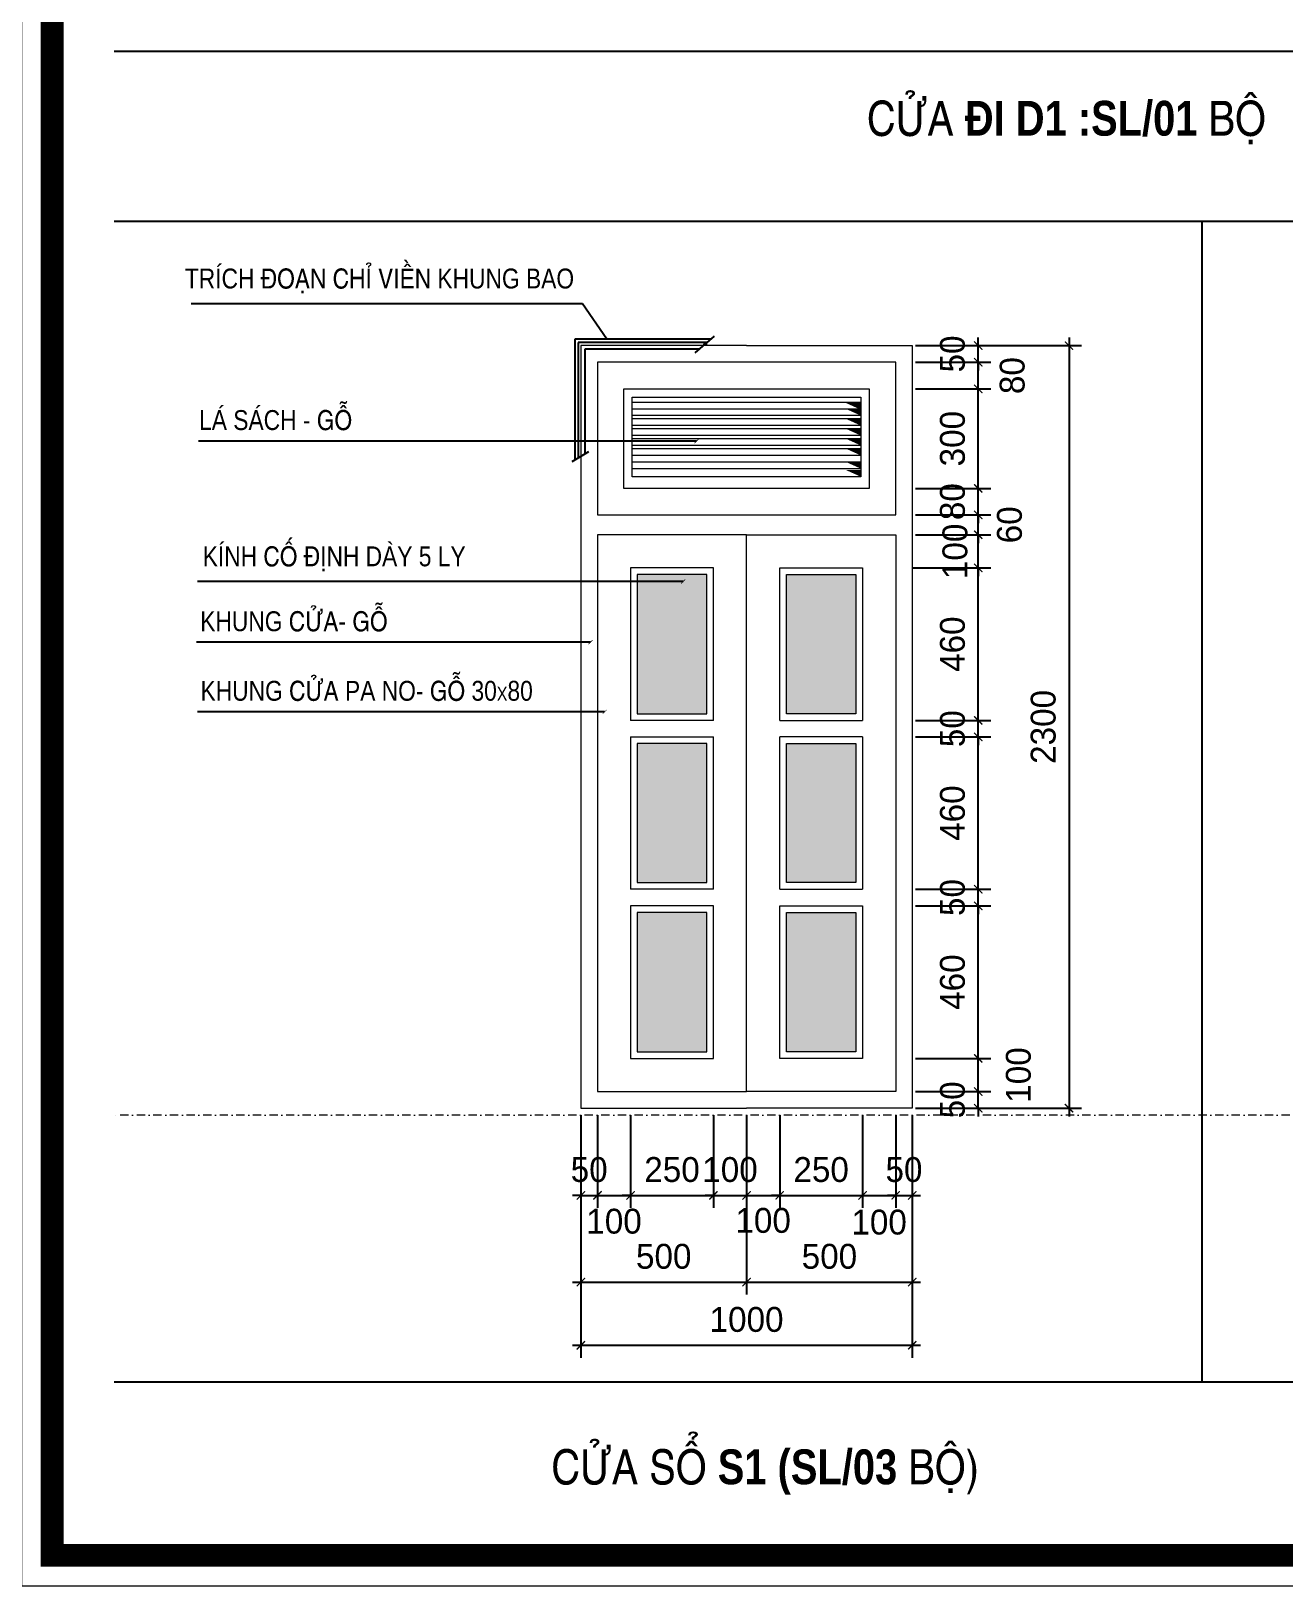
# Model space of a CAD drawing. Header units: millimetres. Extents: x 615730 to 2792744, y 139412 to 597571.
# Drawn here: x 825039 to 832598, y 284936 to 294317 of the extents above; entities that cross this region are included whole.
import ezdxf

# ---------------------------------------------------------------- set-up
doc = ezdxf.new("R2010")
doc.units = ezdxf.units.MM
doc.header["$MEASUREMENT"] = 0
doc.header["$PDMODE"] = 34
doc.linetypes.add('DASHDOT', pattern=[1, 0.5, -0.25, 0, -0.25])
doc.layers.get('0').update_dxf_attribs({"lineweight": 5})
for name, color, linetype in [('H', 252, 'Continuous'), ('NC', 7, 'Continuous'), ('noi that', 29, 'Continuous'), ('VL', 155, 'Continuous')]:
    doc.layers.add(name, color=color, linetype=linetype)
for name, color, linetype, lineweight in [('HATCH', 42, 'Continuous', 5), ('TEXTNUOC', 8, 'Continuous', 50), ('thay', 7, 'Continuous', 15), ('TIM TRUC', 149, 'DASHDOT', 9)]:
    doc.layers.add(name, color=color, linetype=linetype, lineweight=lineweight)
doc.styles.add('KC2', font='', dxfattribs={"height": 120})
doc.styles.add('RO', font='ROMANS.SHX', dxfattribs={"height": 120})
doc.styles.get("Standard").update_dxf_attribs({"font": ''})
doc.styles.add('VNI-AVO', font='vni-roms.shx')
doc.styles.get('KC2').set_extended_font_data('VNI-Helve-Condense')
doc.styles.get('Standard').set_extended_font_data('VNI-Avo')
doc.dimstyles.new('50 CS', dxfattribs={"dimtxt": 150, "dimasz": 50, "dimexe": 75, "dimexo": 0, "dimgap": 80, "dimtad": 1, "dimdec": 0, "dimlfac": 0.5, "dimzin": 12, "dimtxsty": 'VNI-AVO', "dimblk": 'ARCHTICK', "dimcen": 0, "dimdle": 50, "dimclrd": 252, "dimclre": 252, "dimclrt": 2, "dimadec": 0, "dimazin": 0, "dimtfac": 1, "dimtdec": 0, "dimtix": 1, "dimtmove": 2, "dimatfit": 0, "dimldrblk": 'OPEN90', "dimfxl": 1, "dimlwd": -1, "dimlwe": -1, "dimarcsym": 0})
doc.dimstyles.new('TL1-50TRUC', dxfattribs={"dimtxt": 150, "dimasz": 25, "dimexe": 50, "dimexo": 0, "dimgap": 20, "dimtad": 1, "dimdec": 0, "dimlfac": 0.5, "dimdsep": 46, "dimtxsty": 'RO', "dimblk": 'DOT', "dimcen": 100, "dimdle": 50, "dimclrd": 4, "dimclre": 4, "dimclrt": 30, "dimadec": 0, "dimazin": 0, "dimtfac": 1, "dimtdec": 0, "dimtix": 1, "dimtmove": 1, "dimatfit": 3, "dimldrblk": 'ARCHTICK', "dimfxl": 1, "dimtolj": 1, "dimarcsym": 0})

# ---------------------------------------------------------------- blocks, each defined once
blk = doc.blocks.new('_ARCHTICK')
at = {"color": 0, "linetype": 'ByBlock', "const_width": 0.15}
blk.add_lwpolyline([(-0.5, -0.5), (0.5, 0.5)], dxfattribs=at)
blk = doc.blocks.new('*D177')
at = {"layer": 'DEFPOINTS', "color": 0, "ltscale": 10, "transparency": 16777216}
for p in [(828356.5, 287777.2), (828456.5, 287777.2), (828456.5, 287292.3)]:
    blk.add_point(p, dxfattribs=at)
at = {"layer": 'VL', "color": 252, "ltscale": 10, "transparency": 16777216}
for p, q in [((828356.5, 287777.2), (828356.5, 287217.3)), ((828456.5, 287777.2), (828456.5, 287217.3)), ((828356.5, 287292.3), (828306.5, 287292.3)), ((828356.5, 287292.3), (828456.5, 287292.3)), ((828456.5, 287292.3), (828506.5, 287292.3))]:
    blk.add_line(p, q, dxfattribs=at)
at = {"layer": 'VL', "color": 252, "ltscale": 10, "transparency": 16777216, "xscale": 50, "yscale": 50, "zscale": 50}
blk.add_blockref('_ARCHTICK', (828356.5, 287292.3), dxfattribs=at)
at = {"layer": 'VL', "color": 252, "ltscale": 10, "transparency": 16777216, "xscale": 50, "yscale": 50, "zscale": 50, "rotation": 180}
blk.add_blockref('_ARCHTICK', (828456.5, 287292.3), dxfattribs=at)
at = {"layer": 'VL', "color": 2, "ltscale": 10, "transparency": 16777216, "insert": (828406.5, 287447.3), "char_height": 150, "attachment_point": 5, "style": 'VNI-AVO'}
blk.add_mtext('50', dxfattribs=at)
blk = doc.blocks.new('_Open90')
at = {"color": 0, "linetype": 'ByBlock', "lineweight": -2}
for p, q in [((0, 0), (-1, 0)), ((-0.5, 0.5), (0, 0)), ((0, 0), (-0.5, -0.5))]:
    blk.add_line(p, q, dxfattribs=at)
blk = doc.blocks.new('*D178')
at = {"layer": 'DEFPOINTS', "color": 0, "ltscale": 10, "transparency": 16777216}
for p in [(828456.5, 287777.2), (828656.5, 287777.2), (828656.5, 287292.3)]:
    blk.add_point(p, dxfattribs=at)
at = {"layer": 'VL', "color": 252, "ltscale": 10, "transparency": 16777216}
for p, q in [((828456.5, 287777.2), (828456.5, 287217.3)), ((828656.5, 287777.2), (828656.5, 287217.3)), ((828406.5, 287292.3), (828706.5, 287292.3))]:
    blk.add_line(p, q, dxfattribs=at)
at = {"layer": 'VL', "color": 252, "ltscale": 10, "transparency": 16777216, "xscale": 50, "yscale": 50, "zscale": 50, "rotation": 180}
blk.add_blockref('_ARCHTICK', (828456.5, 287292.3), dxfattribs=at)
at = {"layer": 'VL', "color": 252, "ltscale": 10, "transparency": 16777216, "xscale": 50, "yscale": 50, "zscale": 50}
blk.add_blockref('_ARCHTICK', (828656.5, 287292.3), dxfattribs=at)
at = {"layer": 'VL', "color": 2, "ltscale": 10, "transparency": 16777216, "insert": (828556.5, 287135.7), "char_height": 150, "attachment_point": 5, "style": 'VNI-AVO'}
blk.add_mtext('100', dxfattribs=at)
blk = doc.blocks.new('*D179')
at = {"layer": 'DEFPOINTS', "color": 0, "ltscale": 10, "transparency": 16777216}
for p in [(828656.5, 287777.2), (829156.3, 287777.2), (829156.3, 287292.3)]:
    blk.add_point(p, dxfattribs=at)
at = {"layer": 'VL', "color": 252, "ltscale": 10, "transparency": 16777216}
for p, q in [((828656.5, 287777.2), (828656.5, 287217.3)), ((829156.3, 287777.2), (829156.3, 287217.3)), ((828656.5, 287292.3), (828606.5, 287292.3)), ((828656.5, 287292.3), (829156.3, 287292.3)), ((829156.3, 287292.3), (829206.3, 287292.3))]:
    blk.add_line(p, q, dxfattribs=at)
at = {"layer": 'VL', "color": 252, "ltscale": 10, "transparency": 16777216, "xscale": 50, "yscale": 50, "zscale": 50}
blk.add_blockref('_ARCHTICK', (828656.5, 287292.3), dxfattribs=at)
at = {"layer": 'VL', "color": 252, "ltscale": 10, "transparency": 16777216, "xscale": 50, "yscale": 50, "zscale": 50, "rotation": 180}
blk.add_blockref('_ARCHTICK', (829156.3, 287292.3), dxfattribs=at)
at = {"layer": 'VL', "color": 2, "ltscale": 10, "transparency": 16777216, "insert": (828906.4, 287447.3), "char_height": 150, "attachment_point": 5, "style": 'VNI-AVO'}
blk.add_mtext('250', dxfattribs=at)
blk = doc.blocks.new('*D180')
at = {"layer": 'DEFPOINTS', "color": 0, "ltscale": 10, "transparency": 16777216}
for p in [(829156.3, 287777.2), (829356.3, 287777.2), (829356.3, 287292.3)]:
    blk.add_point(p, dxfattribs=at)
at = {"layer": 'VL', "color": 252, "ltscale": 10, "transparency": 16777216}
for p, q in [((829156.3, 287777.2), (829156.3, 287217.3)), ((829356.3, 287777.2), (829356.3, 287217.3)), ((829156.3, 287292.3), (829106.3, 287292.3)), ((829156.3, 287292.3), (829356.3, 287292.3)), ((829356.3, 287292.3), (829406.3, 287292.3))]:
    blk.add_line(p, q, dxfattribs=at)
at = {"layer": 'VL', "color": 252, "ltscale": 10, "transparency": 16777216, "xscale": 50, "yscale": 50, "zscale": 50}
blk.add_blockref('_ARCHTICK', (829156.3, 287292.3), dxfattribs=at)
at = {"layer": 'VL', "color": 252, "ltscale": 10, "transparency": 16777216, "xscale": 50, "yscale": 50, "zscale": 50, "rotation": 180}
blk.add_blockref('_ARCHTICK', (829356.3, 287292.3), dxfattribs=at)
at = {"layer": 'VL', "color": 2, "ltscale": 10, "transparency": 16777216, "insert": (829256.3, 287447.3), "char_height": 150, "attachment_point": 5, "style": 'VNI-AVO'}
blk.add_mtext('100', dxfattribs=at)
blk = doc.blocks.new('*D181')
at = {"layer": 'DEFPOINTS', "color": 0, "ltscale": 10, "transparency": 16777216}
for p in [(829356.3, 287777.2), (829556.3, 287777.2), (829556.3, 287292.3)]:
    blk.add_point(p, dxfattribs=at)
at = {"layer": 'VL', "color": 252, "ltscale": 10, "transparency": 16777216}
for p, q in [((829356.3, 287777.2), (829356.3, 287217.3)), ((829556.3, 287777.2), (829556.3, 287217.3)), ((829306.3, 287292.3), (829606.3, 287292.3))]:
    blk.add_line(p, q, dxfattribs=at)
at = {"layer": 'VL', "color": 252, "ltscale": 10, "transparency": 16777216, "xscale": 50, "yscale": 50, "zscale": 50, "rotation": 180}
blk.add_blockref('_ARCHTICK', (829356.3, 287292.3), dxfattribs=at)
at = {"layer": 'VL', "color": 252, "ltscale": 10, "transparency": 16777216, "xscale": 50, "yscale": 50, "zscale": 50}
blk.add_blockref('_ARCHTICK', (829556.3, 287292.3), dxfattribs=at)
at = {"layer": 'VL', "color": 2, "ltscale": 10, "transparency": 16777216, "insert": (829456.3, 287140.4), "char_height": 150, "attachment_point": 5, "style": 'VNI-AVO'}
blk.add_mtext('100', dxfattribs=at)
blk = doc.blocks.new('*D182')
at = {"layer": 'DEFPOINTS', "color": 0, "ltscale": 10, "transparency": 16777216}
for p in [(829556.3, 287777.2), (830056, 287777.2), (830056, 287292.3)]:
    blk.add_point(p, dxfattribs=at)
at = {"layer": 'VL', "color": 252, "ltscale": 10, "transparency": 16777216}
for p, q in [((829556.3, 287777.2), (829556.3, 287217.3)), ((830056, 287777.2), (830056, 287217.3)), ((829556.3, 287292.3), (829506.3, 287292.3)), ((829556.3, 287292.3), (830056, 287292.3)), ((830056, 287292.3), (830106, 287292.3))]:
    blk.add_line(p, q, dxfattribs=at)
at = {"layer": 'VL', "color": 252, "ltscale": 10, "transparency": 16777216, "xscale": 50, "yscale": 50, "zscale": 50}
blk.add_blockref('_ARCHTICK', (829556.3, 287292.3), dxfattribs=at)
at = {"layer": 'VL', "color": 252, "ltscale": 10, "transparency": 16777216, "xscale": 50, "yscale": 50, "zscale": 50, "rotation": 180}
blk.add_blockref('_ARCHTICK', (830056, 287292.3), dxfattribs=at)
at = {"layer": 'VL', "color": 2, "ltscale": 10, "transparency": 16777216, "insert": (829806.2, 287447.3), "char_height": 150, "attachment_point": 5, "style": 'VNI-AVO'}
blk.add_mtext('250', dxfattribs=at)
blk = doc.blocks.new('*D183')
at = {"layer": 'DEFPOINTS', "color": 0, "ltscale": 10, "transparency": 16777216}
for p in [(830056, 287777.2), (830256, 287777.2), (830256, 287292.3)]:
    blk.add_point(p, dxfattribs=at)
at = {"layer": 'VL', "color": 252, "ltscale": 10, "transparency": 16777216}
for p, q in [((830056, 287777.2), (830056, 287217.3)), ((830256, 287777.2), (830256, 287217.3)), ((830006, 287292.3), (830306, 287292.3))]:
    blk.add_line(p, q, dxfattribs=at)
at = {"layer": 'VL', "color": 252, "ltscale": 10, "transparency": 16777216, "xscale": 50, "yscale": 50, "zscale": 50, "rotation": 180}
blk.add_blockref('_ARCHTICK', (830056, 287292.3), dxfattribs=at)
at = {"layer": 'VL', "color": 252, "ltscale": 10, "transparency": 16777216, "xscale": 50, "yscale": 50, "zscale": 50}
blk.add_blockref('_ARCHTICK', (830256, 287292.3), dxfattribs=at)
at = {"layer": 'VL', "color": 2, "ltscale": 10, "transparency": 16777216, "insert": (830156, 287130.2), "char_height": 150, "attachment_point": 5, "style": 'VNI-AVO'}
blk.add_mtext('100', dxfattribs=at)
blk = doc.blocks.new('*D184')
at = {"layer": 'DEFPOINTS', "color": 0, "ltscale": 10, "transparency": 16777216}
for p in [(830256, 287777.2), (830356, 287777.2), (830356, 287292.3)]:
    blk.add_point(p, dxfattribs=at)
at = {"layer": 'VL', "color": 252, "ltscale": 10, "transparency": 16777216}
for p, q in [((830256, 287777.2), (830256, 287217.3)), ((830356, 287777.2), (830356, 287217.3)), ((830256, 287292.3), (830206, 287292.3)), ((830256, 287292.3), (830356, 287292.3)), ((830356, 287292.3), (830406, 287292.3))]:
    blk.add_line(p, q, dxfattribs=at)
at = {"layer": 'VL', "color": 252, "ltscale": 10, "transparency": 16777216, "xscale": 50, "yscale": 50, "zscale": 50}
blk.add_blockref('_ARCHTICK', (830256, 287292.3), dxfattribs=at)
at = {"layer": 'VL', "color": 252, "ltscale": 10, "transparency": 16777216, "xscale": 50, "yscale": 50, "zscale": 50, "rotation": 180}
blk.add_blockref('_ARCHTICK', (830356, 287292.3), dxfattribs=at)
at = {"layer": 'VL', "color": 2, "ltscale": 10, "transparency": 16777216, "insert": (830306, 287447.3), "char_height": 150, "attachment_point": 5, "style": 'VNI-AVO'}
blk.add_mtext('50', dxfattribs=at)
blk = doc.blocks.new('*D185')
at = {"layer": 'DEFPOINTS', "color": 0, "ltscale": 10, "transparency": 16777216}
for p in [(828356.5, 287777.2), (829356.3, 287777.2), (829356.3, 286768.8)]:
    blk.add_point(p, dxfattribs=at)
at = {"layer": 'VL', "color": 252, "ltscale": 10, "transparency": 16777216}
for p, q in [((828356.5, 287777.2), (828356.5, 286693.8)), ((829356.3, 287777.2), (829356.3, 286693.8)), ((828306.5, 286768.8), (829406.3, 286768.8))]:
    blk.add_line(p, q, dxfattribs=at)
at = {"layer": 'VL', "color": 252, "ltscale": 10, "transparency": 16777216, "xscale": 50, "yscale": 50, "zscale": 50, "rotation": 180}
blk.add_blockref('_ARCHTICK', (828356.5, 286768.8), dxfattribs=at)
at = {"layer": 'VL', "color": 252, "ltscale": 10, "transparency": 16777216, "xscale": 50, "yscale": 50, "zscale": 50}
blk.add_blockref('_ARCHTICK', (829356.3, 286768.8), dxfattribs=at)
at = {"layer": 'VL', "color": 2, "ltscale": 10, "transparency": 16777216, "insert": (828856.4, 286923.8), "char_height": 150, "attachment_point": 5, "style": 'VNI-AVO'}
blk.add_mtext('500', dxfattribs=at)
blk = doc.blocks.new('*D186')
at = {"layer": 'DEFPOINTS', "color": 0, "ltscale": 10, "transparency": 16777216}
for p in [(829356.3, 287777.2), (830356, 287777.2), (830356, 286768.8)]:
    blk.add_point(p, dxfattribs=at)
at = {"layer": 'VL', "color": 252, "ltscale": 10, "transparency": 16777216}
for p, q in [((829356.3, 287777.2), (829356.3, 286693.8)), ((830356, 287777.2), (830356, 286693.8)), ((829306.3, 286768.8), (830406, 286768.8))]:
    blk.add_line(p, q, dxfattribs=at)
at = {"layer": 'VL', "color": 252, "ltscale": 10, "transparency": 16777216, "xscale": 50, "yscale": 50, "zscale": 50, "rotation": 180}
blk.add_blockref('_ARCHTICK', (829356.3, 286768.8), dxfattribs=at)
at = {"layer": 'VL', "color": 252, "ltscale": 10, "transparency": 16777216, "xscale": 50, "yscale": 50, "zscale": 50}
blk.add_blockref('_ARCHTICK', (830356, 286768.8), dxfattribs=at)
at = {"layer": 'VL', "color": 2, "ltscale": 10, "transparency": 16777216, "insert": (829856.2, 286923.8), "char_height": 150, "attachment_point": 5, "style": 'VNI-AVO'}
blk.add_mtext('500', dxfattribs=at)
blk = doc.blocks.new('*D187')
at = {"layer": 'DEFPOINTS', "color": 0, "ltscale": 10, "transparency": 16777216}
for p in [(828356.5, 287777.2), (830356, 287777.2), (830356, 286388)]:
    blk.add_point(p, dxfattribs=at)
at = {"layer": 'VL', "color": 252, "ltscale": 10, "transparency": 16777216}
for p, q in [((828356.5, 287777.2), (828356.5, 286313)), ((830356, 287777.2), (830356, 286313)), ((828306.5, 286388), (830406, 286388))]:
    blk.add_line(p, q, dxfattribs=at)
at = {"layer": 'VL', "color": 252, "ltscale": 10, "transparency": 16777216, "xscale": 50, "yscale": 50, "zscale": 50, "rotation": 180}
blk.add_blockref('_ARCHTICK', (828356.5, 286388), dxfattribs=at)
at = {"layer": 'VL', "color": 252, "ltscale": 10, "transparency": 16777216, "xscale": 50, "yscale": 50, "zscale": 50}
blk.add_blockref('_ARCHTICK', (830356, 286388), dxfattribs=at)
at = {"layer": 'VL', "color": 2, "ltscale": 10, "transparency": 16777216, "insert": (829356.3, 286543), "char_height": 150, "attachment_point": 5, "style": 'VNI-AVO'}
blk.add_mtext('1000', dxfattribs=at)
blk = doc.blocks.new('*D194')
at = {"layer": 'DEFPOINTS', "color": 0, "ltscale": 10, "transparency": 16777216}
for p in [(830376.2, 287918.6), (830754.2, 287918.6), (830376.2, 287818.6)]:
    blk.add_point(p, dxfattribs=at)
at = {"layer": 'VL', "color": 252, "ltscale": 10, "transparency": 16777216}
for p, q in [((830376.2, 287918.6), (830829.2, 287918.6)), ((830754.2, 287918.6), (830754.2, 287968.6)), ((830754.2, 287818.6), (830754.2, 287918.6)), ((830376.2, 287818.6), (830829.2, 287818.6)), ((830754.2, 287818.6), (830754.2, 287768.6))]:
    blk.add_line(p, q, dxfattribs=at)
at = {"layer": 'VL', "color": 252, "ltscale": 10, "transparency": 16777216, "xscale": 50, "yscale": 50, "zscale": 50}
for p, rotation in [((830754.2, 287918.6), 270), ((830754.2, 287818.6), 90)]:
    blk.add_blockref('_ARCHTICK', p, dxfattribs=dict(at, rotation=rotation))
at = {"layer": 'VL', "color": 2, "ltscale": 10, "transparency": 16777216, "insert": (830599.2, 287868.6), "char_height": 150, "attachment_point": 5, "rotation": 90, "style": 'VNI-AVO'}
blk.add_mtext('50', dxfattribs=at)
blk = doc.blocks.new('*D195')
at = {"layer": 'DEFPOINTS', "color": 0, "ltscale": 10, "transparency": 16777216}
for p in [(830376.2, 288118.6), (830754.2, 288118.6), (830376.2, 287918.6)]:
    blk.add_point(p, dxfattribs=at)
at = {"layer": 'VL', "color": 252, "ltscale": 10, "transparency": 16777216}
for p, q in [((830754.2, 287868.6), (830754.2, 288168.6)), ((830376.2, 288118.6), (830829.2, 288118.6)), ((830376.2, 287918.6), (830829.2, 287918.6))]:
    blk.add_line(p, q, dxfattribs=at)
at = {"layer": 'VL', "color": 252, "ltscale": 10, "transparency": 16777216, "xscale": 50, "yscale": 50, "zscale": 50}
for p, rotation in [((830754.2, 288118.6), 90), ((830754.2, 287918.6), 270)]:
    blk.add_blockref('_ARCHTICK', p, dxfattribs=dict(at, rotation=rotation))
at = {"layer": 'VL', "color": 2, "ltscale": 10, "transparency": 16777216, "insert": (830996.9, 288018.6), "char_height": 150, "attachment_point": 5, "rotation": 90, "style": 'VNI-AVO'}
blk.add_mtext('100', dxfattribs=at)
blk = doc.blocks.new('*D196')
at = {"layer": 'DEFPOINTS', "color": 0, "ltscale": 10, "transparency": 16777216}
for p in [(830376.2, 289039.3), (830754.2, 289039.3), (830376.2, 288118.6)]:
    blk.add_point(p, dxfattribs=at)
at = {"layer": 'VL', "color": 252, "ltscale": 10, "transparency": 16777216}
for p, q in [((830376.2, 289039.3), (830829.2, 289039.3)), ((830754.2, 288068.6), (830754.2, 289089.3)), ((830376.2, 288118.6), (830829.2, 288118.6))]:
    blk.add_line(p, q, dxfattribs=at)
at = {"layer": 'VL', "color": 252, "ltscale": 10, "transparency": 16777216, "xscale": 50, "yscale": 50, "zscale": 50}
for p, rotation in [((830754.2, 289039.3), 90), ((830754.2, 288118.6), 270)]:
    blk.add_blockref('_ARCHTICK', p, dxfattribs=dict(at, rotation=rotation))
at = {"layer": 'VL', "color": 2, "ltscale": 10, "transparency": 16777216, "insert": (830599.2, 288579), "char_height": 150, "attachment_point": 5, "rotation": 90, "style": 'VNI-AVO'}
blk.add_mtext('460', dxfattribs=at)
blk = doc.blocks.new('*D197')
at = {"layer": 'DEFPOINTS', "color": 0, "ltscale": 10, "transparency": 16777216}
for p in [(830376.2, 289139.3), (830754.2, 289139.3), (830376.2, 289039.3)]:
    blk.add_point(p, dxfattribs=at)
at = {"layer": 'VL', "color": 252, "ltscale": 10, "transparency": 16777216}
for p, q in [((830376.2, 289139.3), (830829.2, 289139.3)), ((830754.2, 289139.3), (830754.2, 289189.3)), ((830754.2, 289039.3), (830754.2, 289139.3)), ((830376.2, 289039.3), (830829.2, 289039.3)), ((830754.2, 289039.3), (830754.2, 288989.3))]:
    blk.add_line(p, q, dxfattribs=at)
at = {"layer": 'VL', "color": 252, "ltscale": 10, "transparency": 16777216, "xscale": 50, "yscale": 50, "zscale": 50}
for p, rotation in [((830754.2, 289139.3), 270), ((830754.2, 289039.3), 90)]:
    blk.add_blockref('_ARCHTICK', p, dxfattribs=dict(at, rotation=rotation))
at = {"layer": 'VL', "color": 2, "ltscale": 10, "transparency": 16777216, "insert": (830599.2, 289089.3), "char_height": 150, "attachment_point": 5, "rotation": 90, "style": 'VNI-AVO'}
blk.add_mtext('50', dxfattribs=at)
blk = doc.blocks.new('*D198')
at = {"layer": 'DEFPOINTS', "color": 0, "ltscale": 10, "transparency": 16777216}
for p in [(830376.2, 290057.9), (830754.2, 290057.9), (830376.2, 289139.3)]:
    blk.add_point(p, dxfattribs=at)
at = {"layer": 'VL', "color": 252, "ltscale": 10, "transparency": 16777216}
for p, q in [((830376.2, 290057.9), (830829.2, 290057.9)), ((830754.2, 289089.3), (830754.2, 290107.9)), ((830376.2, 289139.3), (830829.2, 289139.3))]:
    blk.add_line(p, q, dxfattribs=at)
at = {"layer": 'VL', "color": 252, "ltscale": 10, "transparency": 16777216, "xscale": 50, "yscale": 50, "zscale": 50}
for p, rotation in [((830754.2, 290057.9), 90), ((830754.2, 289139.3), 270)]:
    blk.add_blockref('_ARCHTICK', p, dxfattribs=dict(at, rotation=rotation))
at = {"layer": 'VL', "color": 2, "ltscale": 10, "transparency": 16777216, "insert": (830599.2, 289598.6), "char_height": 150, "attachment_point": 5, "rotation": 90, "style": 'VNI-AVO'}
blk.add_mtext('460', dxfattribs=at)
blk = doc.blocks.new('*D199')
at = {"layer": 'DEFPOINTS', "color": 0, "ltscale": 10, "transparency": 16777216}
for p in [(830376.2, 290157.9), (830754.2, 290157.9), (830376.2, 290057.9)]:
    blk.add_point(p, dxfattribs=at)
at = {"layer": 'VL', "color": 252, "ltscale": 10, "transparency": 16777216}
for p, q in [((830376.2, 290157.9), (830829.2, 290157.9)), ((830754.2, 290157.9), (830754.2, 290207.9)), ((830754.2, 290057.9), (830754.2, 290157.9)), ((830376.2, 290057.9), (830829.2, 290057.9)), ((830754.2, 290057.9), (830754.2, 290007.9))]:
    blk.add_line(p, q, dxfattribs=at)
at = {"layer": 'VL', "color": 252, "ltscale": 10, "transparency": 16777216, "xscale": 50, "yscale": 50, "zscale": 50}
for p, rotation in [((830754.2, 290157.9), 270), ((830754.2, 290057.9), 90)]:
    blk.add_blockref('_ARCHTICK', p, dxfattribs=dict(at, rotation=rotation))
at = {"layer": 'VL', "color": 2, "ltscale": 10, "transparency": 16777216, "insert": (830599.2, 290107.9), "char_height": 150, "attachment_point": 5, "rotation": 90, "style": 'VNI-AVO'}
blk.add_mtext('50', dxfattribs=at)
blk = doc.blocks.new('*D200')
at = {"layer": 'DEFPOINTS', "color": 0, "ltscale": 10, "transparency": 16777216}
for p in [(830356, 291077.8), (830754.2, 291077.8), (830376.2, 290157.9)]:
    blk.add_point(p, dxfattribs=at)
at = {"layer": 'VL', "color": 252, "ltscale": 10, "transparency": 16777216}
for p, q in [((830356, 291077.8), (830829.2, 291077.8)), ((830754.2, 290107.9), (830754.2, 291127.8)), ((830376.2, 290157.9), (830829.2, 290157.9))]:
    blk.add_line(p, q, dxfattribs=at)
at = {"layer": 'VL', "color": 252, "ltscale": 10, "transparency": 16777216, "xscale": 50, "yscale": 50, "zscale": 50}
for p, rotation in [((830754.2, 291077.8), 90), ((830754.2, 290157.9), 270)]:
    blk.add_blockref('_ARCHTICK', p, dxfattribs=dict(at, rotation=rotation))
at = {"layer": 'VL', "color": 2, "ltscale": 10, "transparency": 16777216, "insert": (830599.2, 290617.8), "char_height": 150, "attachment_point": 5, "rotation": 90, "style": 'VNI-AVO'}
blk.add_mtext('460', dxfattribs=at)
blk = doc.blocks.new('*D201')
at = {"layer": 'DEFPOINTS', "color": 0, "ltscale": 10, "transparency": 16777216}
for p in [(830376.2, 291397.8), (830754.2, 291397.8), (830376.2, 291277.8)]:
    blk.add_point(p, dxfattribs=at)
at = {"layer": 'VL', "color": 252, "ltscale": 10, "transparency": 16777216}
for p, q in [((830754.2, 291397.8), (830754.2, 291447.8)), ((830376.2, 291397.8), (830829.2, 291397.8)), ((830754.2, 291277.8), (830754.2, 291397.8)), ((830376.2, 291277.8), (830829.2, 291277.8)), ((830754.2, 291277.8), (830754.2, 291227.8))]:
    blk.add_line(p, q, dxfattribs=at)
at = {"layer": 'VL', "color": 252, "ltscale": 10, "transparency": 16777216, "xscale": 50, "yscale": 50, "zscale": 50}
for p, rotation in [((830754.2, 291397.8), 270), ((830754.2, 291277.8), 90)]:
    blk.add_blockref('_ARCHTICK', p, dxfattribs=dict(at, rotation=rotation))
at = {"layer": 'VL', "color": 2, "ltscale": 10, "transparency": 16777216, "insert": (830943.2, 291337.8), "char_height": 150, "attachment_point": 5, "rotation": 90, "style": 'VNI-AVO'}
blk.add_mtext('60', dxfattribs=at)
blk = doc.blocks.new('*D202')
at = {"layer": 'DEFPOINTS', "color": 0, "ltscale": 10, "transparency": 16777216}
for p in [(830376.2, 291557.8), (830754.2, 291557.8), (830376.2, 291397.8)]:
    blk.add_point(p, dxfattribs=at)
at = {"layer": 'VL', "color": 252, "ltscale": 10, "transparency": 16777216}
for p, q in [((830376.2, 291557.8), (830829.2, 291557.8)), ((830754.2, 291557.8), (830754.2, 291607.8)), ((830754.2, 291397.8), (830754.2, 291557.8)), ((830376.2, 291397.8), (830829.2, 291397.8)), ((830754.2, 291397.8), (830754.2, 291347.8))]:
    blk.add_line(p, q, dxfattribs=at)
at = {"layer": 'VL', "color": 252, "ltscale": 10, "transparency": 16777216, "xscale": 50, "yscale": 50, "zscale": 50}
for p, rotation in [((830754.2, 291557.8), 270), ((830754.2, 291397.8), 90)]:
    blk.add_blockref('_ARCHTICK', p, dxfattribs=dict(at, rotation=rotation))
at = {"layer": 'VL', "color": 2, "ltscale": 10, "transparency": 16777216, "insert": (830599.2, 291477.8), "char_height": 150, "attachment_point": 5, "rotation": 90, "style": 'VNI-AVO'}
blk.add_mtext('80', dxfattribs=at)
blk = doc.blocks.new('*D203')
at = {"layer": 'DEFPOINTS', "color": 0, "ltscale": 10, "transparency": 16777216}
for p in [(830376.2, 292157.8), (830754.2, 292157.8), (830376.2, 291557.8)]:
    blk.add_point(p, dxfattribs=at)
at = {"layer": 'VL', "color": 252, "ltscale": 10, "transparency": 16777216}
for p, q in [((830754.2, 291507.8), (830754.2, 292207.8)), ((830376.2, 292157.8), (830829.2, 292157.8)), ((830376.2, 291557.8), (830829.2, 291557.8))]:
    blk.add_line(p, q, dxfattribs=at)
at = {"layer": 'VL', "color": 252, "ltscale": 10, "transparency": 16777216, "xscale": 50, "yscale": 50, "zscale": 50}
for p, rotation in [((830754.2, 292157.8), 90), ((830754.2, 291557.8), 270)]:
    blk.add_blockref('_ARCHTICK', p, dxfattribs=dict(at, rotation=rotation))
at = {"layer": 'VL', "color": 2, "ltscale": 10, "transparency": 16777216, "insert": (830599.2, 291857.8), "char_height": 150, "attachment_point": 5, "rotation": 90, "style": 'VNI-AVO'}
blk.add_mtext('300', dxfattribs=at)
blk = doc.blocks.new('*D204')
at = {"layer": 'DEFPOINTS', "color": 0, "ltscale": 10, "transparency": 16777216}
for p in [(830376.2, 292318.6), (830754.2, 292318.6), (830376.2, 292157.8)]:
    blk.add_point(p, dxfattribs=at)
at = {"layer": 'VL', "color": 252, "ltscale": 10, "transparency": 16777216}
for p, q in [((830376.2, 292318.6), (830829.2, 292318.6)), ((830754.2, 292107.8), (830754.2, 292368.6)), ((830376.2, 292157.8), (830829.2, 292157.8))]:
    blk.add_line(p, q, dxfattribs=at)
at = {"layer": 'VL', "color": 252, "ltscale": 10, "transparency": 16777216, "xscale": 50, "yscale": 50, "zscale": 50}
for p, rotation in [((830754.2, 292318.6), 90), ((830754.2, 292157.8), 270)]:
    blk.add_blockref('_ARCHTICK', p, dxfattribs=dict(at, rotation=rotation))
at = {"layer": 'VL', "color": 2, "ltscale": 10, "transparency": 16777216, "insert": (830959.8, 292238.2), "char_height": 150, "attachment_point": 5, "rotation": 90, "style": 'VNI-AVO'}
blk.add_mtext('80', dxfattribs=at)
blk = doc.blocks.new('*D205')
at = {"layer": 'DEFPOINTS', "color": 0, "ltscale": 10, "transparency": 16777216}
for p in [(830376.2, 292419), (830754.2, 292419), (830376.2, 292318.6)]:
    blk.add_point(p, dxfattribs=at)
at = {"layer": 'VL', "color": 252, "ltscale": 10, "transparency": 16777216}
for p, q in [((830376.2, 292419), (830829.2, 292419)), ((830754.2, 292419), (830754.2, 292469)), ((830754.2, 292318.6), (830754.2, 292419)), ((830376.2, 292318.6), (830829.2, 292318.6)), ((830754.2, 292318.6), (830754.2, 292268.6))]:
    blk.add_line(p, q, dxfattribs=at)
at = {"layer": 'VL', "color": 252, "ltscale": 10, "transparency": 16777216, "xscale": 50, "yscale": 50, "zscale": 50}
for p, rotation in [((830754.2, 292419), 270), ((830754.2, 292318.6), 90)]:
    blk.add_blockref('_ARCHTICK', p, dxfattribs=dict(at, rotation=rotation))
at = {"layer": 'VL', "color": 2, "ltscale": 10, "transparency": 16777216, "insert": (830599.2, 292368.8), "char_height": 150, "attachment_point": 5, "rotation": 90, "style": 'VNI-AVO'}
blk.add_mtext('50', dxfattribs=at)
blk = doc.blocks.new('*D206')
at = {"layer": 'DEFPOINTS', "color": 0, "ltscale": 10, "transparency": 16777216}
for p in [(830376.2, 292419), (830376.2, 287818.6), (831301.9, 287818.6)]:
    blk.add_point(p, dxfattribs=at)
at = {"layer": 'VL', "color": 252, "ltscale": 10, "transparency": 16777216}
for p, q in [((830376.2, 292419), (831376.9, 292419)), ((831301.9, 292469), (831301.9, 287768.6)), ((830376.2, 287818.6), (831376.9, 287818.6))]:
    blk.add_line(p, q, dxfattribs=at)
at = {"layer": 'VL', "color": 252, "ltscale": 10, "transparency": 16777216, "xscale": 50, "yscale": 50, "zscale": 50}
for p, rotation in [((831301.9, 292419), 90), ((831301.9, 287818.6), 270)]:
    blk.add_blockref('_ARCHTICK', p, dxfattribs=dict(at, rotation=rotation))
at = {"layer": 'VL', "color": 2, "ltscale": 10, "transparency": 16777216, "insert": (831146.9, 290118.8), "char_height": 150, "attachment_point": 5, "rotation": 90, "style": 'VNI-AVO'}
blk.add_mtext('2300', dxfattribs=at)
blk = doc.blocks.new('_DOT')
at = {"color": 0, "linetype": 'ByBlock'}
blk.add_line((-0.5, 0), (-1, 0), dxfattribs=at)
at = {"color": 0, "linetype": 'ByBlock', "const_width": 0.5}
blk.add_lwpolyline([(-0.25, 0, 1), (0.25, 0, 1)], format="xyb", close=True, dxfattribs=at)
blk = doc.blocks.new('*D233')
at = {"layer": 'DEFPOINTS', "color": 0, "ltscale": 10, "transparency": 16777216}
for p in [(830512.6, 291277.8), (830754.2, 291277.8), (830512.6, 291077.8)]:
    blk.add_point(p, dxfattribs=at)
at = {"layer": 'VL', "color": 252, "ltscale": 10, "transparency": 16777216}
for p, q in [((830512.6, 291277.8), (830829.2, 291277.8)), ((830754.2, 291277.8), (830754.2, 291327.8)), ((830754.2, 291077.8), (830754.2, 291277.8)), ((830512.6, 291077.8), (830829.2, 291077.8)), ((830754.2, 291077.8), (830754.2, 291027.8))]:
    blk.add_line(p, q, dxfattribs=at)
at = {"layer": 'VL', "color": 252, "ltscale": 10, "transparency": 16777216, "xscale": 50, "yscale": 50, "zscale": 50}
for p, rotation in [((830754.2, 291277.8), 270), ((830754.2, 291077.8), 90)]:
    blk.add_blockref('_ARCHTICK', p, dxfattribs=dict(at, rotation=rotation))
at = {"layer": 'VL', "color": 2, "ltscale": 10, "transparency": 16777216, "insert": (830614.2, 291177.8), "char_height": 150, "attachment_point": 5, "rotation": 90, "style": 'VNI-AVO'}
blk.add_mtext('100', dxfattribs=at)

msp = doc.modelspace()

# ---------------------------------------------------------------- hatches: boundary and pattern name
at = {"layer": 'H'}
h = msp.add_hatch(color=5, dxfattribs=at)
h.set_gradient(color1=(0, 0, 255), one_color=1, tint=1, name='CURVED')
h.paths.add_polyline_path([(829116.3, 290197.9), (829116.3, 291037.8), (828696.5, 291037.8), (828696.5, 290197.9)])
h.paths.add_polyline_path([(830016, 290197.9), (829596.3, 290197.9), (829596.3, 291037.8), (830016, 291037.8)])
h.paths.add_polyline_path([(829596.3, 289179.3), (829596.3, 290017.9), (830016, 290017.9), (830016, 289179.3)])
h.paths.add_polyline_path([(829116.3, 290017.9), (828696.5, 290017.9), (828696.5, 289179.3), (829116.3, 289179.3)])
h.paths.add_polyline_path([(829116.3, 288999.3), (828696.5, 288999.3), (828696.5, 288158.6), (829116.3, 288158.6)])
h.paths.add_polyline_path([(830016, 288999.3), (830016, 288158.6), (829596.3, 288158.6), (829596.3, 288999.3)])
at = {"layer": 'HATCH'}
for points in [[(829957.1, 292076.6), (830046, 292076.6), (830046, 292036.6)], [(829957.1, 292036.6), (830046, 292036.6), (830046, 291996.6)], [(829957.1, 291976.6), (830046, 291976.6), (830046, 291936.6)], [(829957.1, 291916.6), (830046, 291916.6), (830046, 291876.6)], [(829957.1, 291856.6), (830046, 291856.6), (830046, 291816.6)], [(829957.1, 291796.6), (830046, 291796.6), (830046, 291756.6)], [(829957.1, 291716.6), (830046, 291716.6), (830046, 291676.6)], [(829957.1, 291667.9), (830046, 291667.9), (830046, 291627.9)]]:
    msp.add_hatch(color=256, dxfattribs=at).paths.add_polyline_path(points)

# ---------------------------------------------------------------- linework, layer by layer
at = {"layer": 'H', "const_width": 138.2}
msp.add_lwpolyline([(825165.9, 285120.6), (852168.8, 285120.6), (852168.8, 304105.6), (825165.9, 304105.6)], close=True, dxfattribs=at)
at = {"layer": 'HATCH'}
for p, q in [((830046, 292076.6), (828666.5, 292076.6)), ((830046, 292036.6), (828666.5, 292036.6)), ((830046, 292036.6), (828666.5, 292036.6)), ((830046, 292036.6), (829957.1, 292076.6)), ((830046, 291996.6), (828666.5, 291996.6)), ((830046, 291976.6), (828666.5, 291976.6)), ((830046, 291936.6), (828666.5, 291936.6)), ((830046, 291916.6), (828666.5, 291916.6)), ((830046, 291876.6), (828666.5, 291876.6)), ((830046, 291856.6), (828666.5, 291856.6)), ((830046, 291816.6), (828666.5, 291816.6)), ((830046, 291796.6), (828666.5, 291796.6)), ((830046, 291756.6), (828666.5, 291756.6)), ((830046, 291716.6), (828666.5, 291716.6)), ((830046, 291676.6), (828666.5, 291676.6)), ((829156.3, 290157.9), (828656.5, 290157.9)), ((829556.3, 290157.9), (830056, 290157.9)), ((828656.5, 290057.9), (829156.3, 290057.9)), ((830056, 290057.9), (829556.3, 290057.9)), ((829156.3, 289139.3), (828656.5, 289139.3)), ((829556.3, 289139.3), (830056, 289139.3)), ((829156.3, 289039.3), (828656.5, 289039.3)), ((829556.3, 289039.3), (830056, 289039.3))]:
    msp.add_line(p, q, dxfattribs=at)
for points in [[(829356.3, 292419), (828356.5, 292419), (828356.5, 287818.6), (829356.3, 287818.6)], [(829356.3, 292419), (830356, 292419), (830356, 287818.6), (829356.3, 287818.6)], [(828456.5, 291397.8), (830256, 291397.8), (830256, 292318.6), (828456.5, 292318.6), (828456.5, 291397.8)], [(828456.5, 291277.8), (828456.5, 287918.6), (829356.3, 287918.6), (829356.3, 291277.8), (828456.5, 291277.8)], [(829356.3, 287918.6), (829356.3, 291277.8)], [(830256, 291277.8), (830256, 287918.6), (829356.3, 287918.6), (829356.3, 291277.8), (830256, 291277.8)], [(829356.3, 287918.6), (829356.3, 291277.8)], [(829156.3, 290157.9), (829156.3, 291077.8), (828656.5, 291077.8), (828656.5, 290157.9)], [(829556.3, 290157.9), (829556.3, 291077.8), (830056, 291077.8), (830056, 290157.9)], [(829116.3, 290197.9), (829116.3, 291037.8), (828696.5, 291037.8), (828696.5, 290197.9), (829116.3, 290197.9)], [(830016, 290197.9), (829596.3, 290197.9), (829596.3, 291037.8), (830016, 291037.8), (830016, 290197.9)], [(828656.5, 290057.9), (828656.5, 289139.3)], [(829156.3, 289139.3), (829156.3, 290057.9)], [(829556.3, 289139.3), (829556.3, 290057.9)], [(830056, 290057.9), (830056, 289139.3)], [(829116.3, 290017.9), (828696.5, 290017.9), (828696.5, 289179.3), (829116.3, 289179.3), (829116.3, 290017.9)], [(829596.3, 289179.3), (829596.3, 290017.9), (830016, 290017.9), (830016, 289179.3), (829596.3, 289179.3)], [(828656.5, 289039.3), (828656.5, 288118.6), (829156.3, 288118.6), (829156.3, 289039.3)], [(830056, 289039.3), (830056, 288118.6), (829556.3, 288118.6), (829556.3, 289039.3)], [(829116.3, 288999.3), (828696.5, 288999.3), (828696.5, 288158.6), (829116.3, 288158.6), (829116.3, 288999.3)], [(830016, 288999.3), (830016, 288158.6), (829596.3, 288158.6), (829596.3, 288999.3), (830016, 288999.3)]]:
    msp.add_lwpolyline(points, dxfattribs=at)
for points in [[(830096, 291557.8), (828616.5, 291557.8), (828616.5, 292157.8), (830096, 292157.8)], [(830046, 291627.8), (828666.5, 291627.8), (828666.5, 292107.8), (830046, 292107.8)]]:
    msp.add_lwpolyline(points, close=True, dxfattribs=at)
at = {"layer": 'NC', "linetype": 'Continuous', "ltscale": 20}
for p, q in [((828320.4, 292458.2), (828320.4, 291730.4)), ((829142.5, 292458.2), (828320.4, 292458.2)), ((828340.4, 292438.2), (828340.4, 291742.3)), ((829119, 292438.2), (828340.4, 292438.2)), ((828380.4, 292398.2), (828380.4, 291766.2)), ((829071.9, 292398.2), (828380.4, 292398.2)), ((829104.9, 292427.3), (829044, 292375.5)), ((829096, 292430.2), (829118.1, 292432.4)), ((829117, 292423.3), (829096, 292430.2)), ((829118.1, 292432.4), (829108.5, 292438.9)), ((829161.7, 292475.5), (829114.1, 292435.1)), ((828303.7, 291720.1), (828403.7, 291779.6))]:
    msp.add_line(p, q, dxfattribs=at)
at = {"layer": 'thay', "linetype": 'Continuous'}
msp.add_lwpolyline([(824981.6, 284936.3), (852353.1, 284936.3), (852353.1, 304289.9), (824981.6, 304289.9)], close=True, dxfattribs=at)
at = {"layer": 'TIM TRUC', "ltscale": 100}
msp.add_line((852353.1, 287777.2), (825540.8, 287777.2), dxfattribs=at)
at = {"layer": 'VL', "ltscale": 10}
for p, q in [((825540.8, 294195.4), (852353.1, 294195.4)), ((825540.8, 293170.1), (852353.1, 293170.1)), ((832103.1, 293170.1), (832103.1, 286166.5)), ((825540.8, 286166.5), (852353.1, 286166.5))]:
    msp.add_line(p, q, dxfattribs=at)

# ---------------------------------------------------------------- texts
at = {"char_height": 210, "width": 14211.4}
for s, insert, attachment_point in [('{\\fVNI-Helve-Condense|b1|i0|c0|p2;CÖÛA \\f.VnArial NarrowH|b1|i0|c0|p34;§I \\fVNI-Helve-Condense|b1|i0|c0|p2;D1 :SL/01 BOÄ }', (832490.1, 293633.2), 9), ('{\\fVNI-Helve-Condense|b1|i0|c0|p2;CÖÛA SOÅ S1 (SL/03 BOÄ)}', (828178.6, 285486.4), 7)]:
    msp.add_mtext(s, dxfattribs=dict(at, insert=insert, attachment_point=attachment_point))
at = {"layer": 'NC', "linetype": 'Continuous', "ltscale": 20, "attachment_point": 1, "style": 'KC2'}
for s, insert, char_height, width in [('TRÍCH ÑOAÏN CHÆ VIEÀN KHUNG BAO', (825967, 292883.9), 120, 2834.286), ('{\\H1.2x;LAÙ SAÙCH - GOÃ }', (826052.8, 292030), 100, 2063.157), ('KÍNH COÁ ÑÒNH DAØY 5 LY', (826074.5, 291207.8), 120, 2063.157), ('{\\H1.2x;KHUNG CÖÛA- GOÃ }', (826059.9, 290816.1), 100, 2063.157), ('{\\H1.2x;KHUNG CÖÛA PA NO- GOÃ 30\\H0.7x;X\\H1.429x;80}', (826061.5, 290396.6), 100, 2063.157)]:
    msp.add_mtext(s, dxfattribs=dict(at, insert=insert, char_height=char_height, width=width))

# ---------------------------------------------------------------- dimensions: what is measured, and where the dimension line sits
at = {"layer": 'VL', "ltscale": 10}
for base, p1, p2, picture, middle in [((830754.2, 292419), (830376.2, 292318.6), (830376.2, 292419), '*D205', (830599.2, 292368.8)), ((831301.9, 287818.6), (830376.2, 292419), (830376.2, 287818.6), '*D206', (831146.9, 290118.8)), ((830754.2, 292157.8), (830376.2, 291557.8), (830376.2, 292157.8), '*D203', (830599.2, 291857.8)), ((830754.2, 291557.8), (830376.2, 291397.8), (830376.2, 291557.8), '*D202', (830599.2, 291477.8)), ((830754.2, 291077.8), (830376.2, 290157.9), (830356, 291077.8), '*D200', (830599.2, 290617.8)), ((830754.2, 290157.9), (830376.2, 290057.9), (830376.2, 290157.9), '*D199', (830599.2, 290107.9)), ((830754.2, 289139.3), (830376.2, 289039.3), (830376.2, 289139.3), '*D197', (830599.2, 289089.3)), ((830754.2, 289039.3), (830376.2, 288118.6), (830376.2, 289039.3), '*D196', (830599.2, 288579)), ((830754.2, 287918.6), (830376.2, 287818.6), (830376.2, 287918.6), '*D194', (830599.2, 287868.6))]:
    dim = msp.add_linear_dim(base=base, p1=p1, p2=p2, angle=90, dimstyle='50 CS', dxfattribs=at)
    dim.commit()
    dim.dimension.update_dxf_attribs({"geometry": picture, "text_midpoint": middle})
for base, p1, p2, picture, middle in [((830754.2, 292318.6), (830376.2, 292157.8), (830376.2, 292318.6), '*D204', (830959.8, 292238.2)), ((830754.2, 291397.8), (830376.2, 291277.8), (830376.2, 291397.8), '*D201', (830943.2, 291337.8)), ((830754.2, 288118.6), (830376.2, 287918.6), (830376.2, 288118.6), '*D195', (830996.9, 288018.6))]:
    dim = msp.add_linear_dim(base=base, p1=p1, p2=p2, angle=90, dimstyle='50 CS', dxfattribs=at)
    dim.commit()
    dim.dimension.update_dxf_attribs({"geometry": picture, "text_midpoint": middle, "dimtype": 160})
dim = msp.add_linear_dim(base=(830754.2, 291277.8), p1=(830512.6, 291077.8), p2=(830512.6, 291277.8), angle=90, dimstyle='50 CS', override={"dimgap": 65}, dxfattribs=at)
dim.commit()
dim.dimension.update_dxf_attribs({"geometry": '*D233', "text_midpoint": (830614.2, 291177.8)})
dim = msp.add_linear_dim(base=(830754.2, 290057.9), p1=(830376.2, 289139.3), p2=(830376.2, 290057.9), angle=90, text='460', dimstyle='50 CS', dxfattribs=at)
dim.commit()
dim.dimension.update_dxf_attribs({"geometry": '*D198', "text_midpoint": (830599.2, 289598.6)})
for base, p1, p2, picture, middle in [((828456.5, 287292.3), (828356.5, 287777.2), (828456.5, 287777.2), '*D177', (828406.5, 287447.3)), ((829356.3, 286768.8), (828356.5, 287777.2), (829356.3, 287777.2), '*D185', (828856.4, 286923.8)), ((830356, 286388), (828356.5, 287777.2), (830356, 287777.2), '*D187', (829356.3, 286543)), ((829156.3, 287292.3), (828656.5, 287777.2), (829156.3, 287777.2), '*D179', (828906.4, 287447.3)), ((829356.3, 287292.3), (829156.3, 287777.2), (829356.3, 287777.2), '*D180', (829256.3, 287447.3)), ((830356, 286768.8), (829356.3, 287777.2), (830356, 287777.2), '*D186', (829856.2, 286923.8)), ((830056, 287292.3), (829556.3, 287777.2), (830056, 287777.2), '*D182', (829806.2, 287447.3)), ((830356, 287292.3), (830256, 287777.2), (830356, 287777.2), '*D184', (830306, 287447.3))]:
    dim = msp.add_linear_dim(base=base, p1=p1, p2=p2, dimstyle='50 CS', dxfattribs=at)
    dim.commit()
    dim.dimension.update_dxf_attribs({"geometry": picture, "text_midpoint": middle})
for base, p1, p2, picture, middle in [((828656.5, 287292.3), (828456.5, 287777.2), (828656.5, 287777.2), '*D178', (828556.5, 287135.7)), ((829556.3, 287292.3), (829356.3, 287777.2), (829556.3, 287777.2), '*D181', (829456.3, 287140.4)), ((830256, 287292.3), (830056, 287777.2), (830256, 287777.2), '*D183', (830156, 287130.2))]:
    dim = msp.add_linear_dim(base=base, p1=p1, p2=p2, dimstyle='50 CS', dxfattribs=at)
    dim.commit()
    dim.dimension.update_dxf_attribs({"geometry": picture, "text_midpoint": middle, "dimtype": 160})

# ---------------------------------------------------------------- leaders
at = {"layer": 'NC', "color": 119, "linetype": 'Continuous', "ltscale": 20}
msp.add_leader([(828513.6, 292458.2), (828365.6, 292671.2), (826004.7, 292671.2)], dimstyle='TL1-50TRUC', override={"dimgap": 20, "dimtad": 0}, dxfattribs=at)
at = {"layer": 'NC', "linetype": 'Continuous', "ltscale": 20}
for points in [[(829054.4, 291843.2), (826049, 291843.2)], [(828499.9, 290209.8), (826043.2, 290209.8)]]:
    msp.add_leader(points, dimstyle='TL1-50TRUC', override={"dimgap": 20, "dimtad": 0}, dxfattribs=at)
at = {"layer": 'noi that'}
msp.add_leader([(828414.4, 290629.3), (826036.7, 290629.3)], dimstyle='TL1-50TRUC', override={"dimgap": 20, "dimtad": 0}, dxfattribs=at)
at = {"layer": 'TEXTNUOC', "linetype": 'Continuous', "ltscale": 20}
msp.add_leader([(828973.7, 290995.7), (826043.2, 290995.7)], dimstyle='TL1-50TRUC', override={"dimgap": 20, "dimtad": 0}, dxfattribs=at)

doc.saveas('drawing.dxf')
